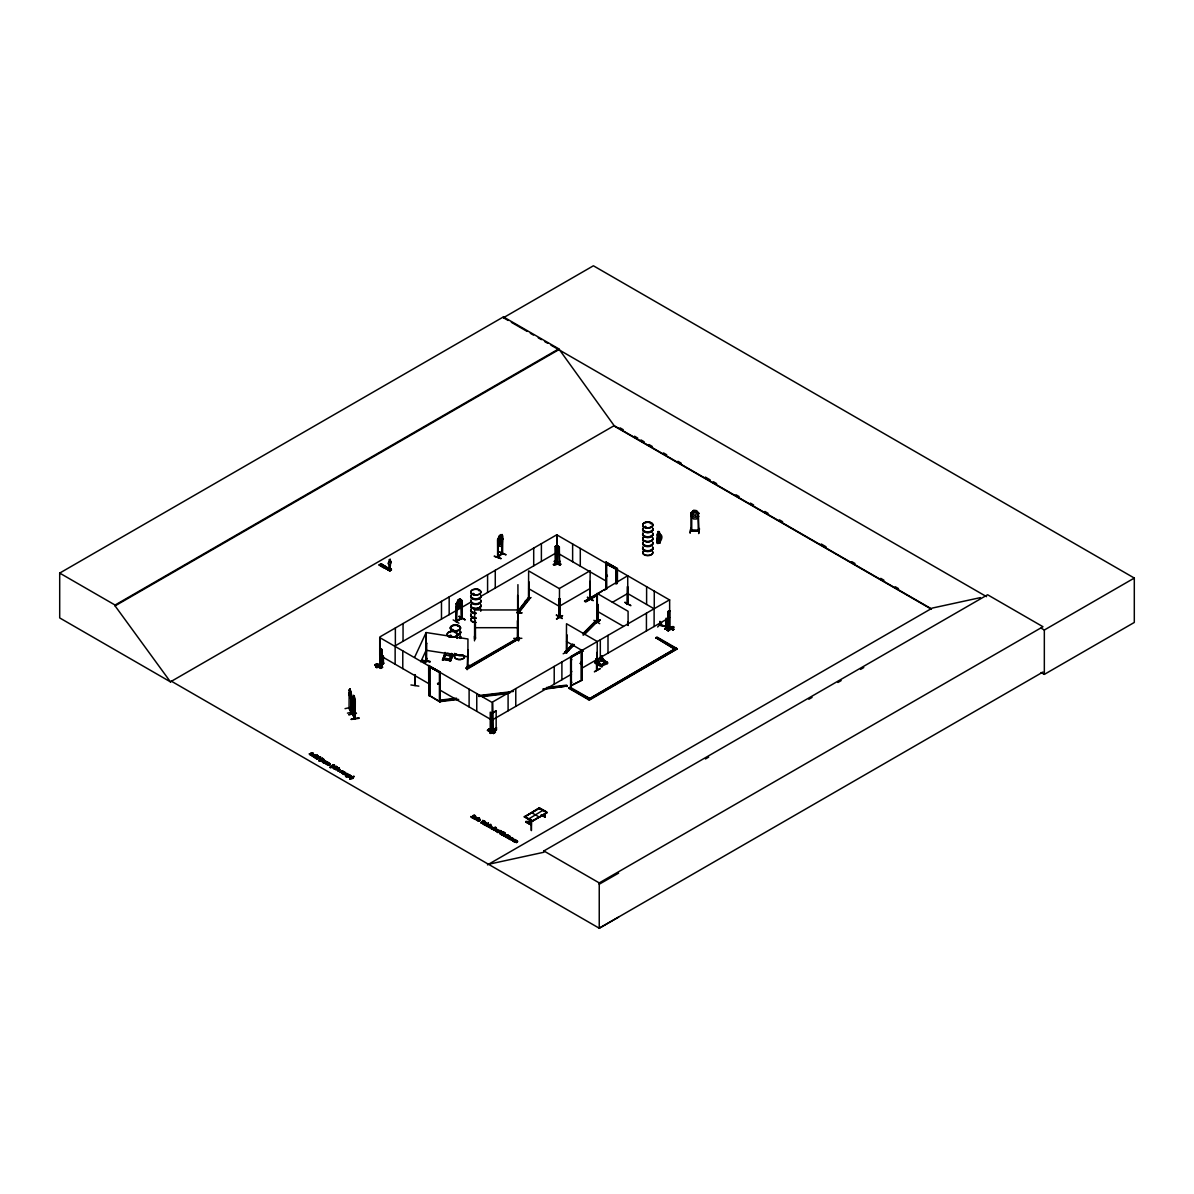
<?xml version="1.0" encoding="UTF-8"?>
<svg xmlns="http://www.w3.org/2000/svg" width="1194" height="1194" viewBox="0 0 1194 1194"><rect width="100%" height="100%" fill="white"/><g stroke="black" fill="none" stroke-linecap="round" stroke-linejoin="round"><path stroke-width="1.5" d="M346.529 775.846C347.454 773.458 352.26 776.428 348.573 774.384C344.439 774.219 349.111 777.966 346.588 775.607M602.119 660.163L602.164 656.178L602.119 660.163L600.119 661.327L596.328 659.566M390.199 559.18L390.363 561.135A1.806 1.045 -60 0 1 390.542 563.269L390.08 568.851M314.515 755.518L312.306 755.951L315.022 755.175M600.686 656.073L600.567 658.506L599.298 659.237L596.91 658.252M315.888 758.265C317.126 760.518 315.41 754.966 319.141 757.742L320.514 757.026L319.141 757.742M496.808 831.352C498.405 834.516 495.838 829.203 499.898 831.128M657.984 531.554L657.715 533.733A1.806 1.478 5.4 0 0 657.342 536.046L657.715 541.763L659.521 541.822L659.909 536.061M330.544 767.832L330.917 766.787A3.627 2.089 0 0 1 331.678 766.16L332.768 765.712A3.836 2.209 0 0 1 333.887 765.533C334.932 762.25 327.38 769.324 330.917 766.414A3.627 2.089 0 0 1 331.678 765.787L334.559 765.503M349.678 778.876L352.917 778.428L353.708 776.175L352.917 778.055L349.693 778.861L353.648 776.563M415.258 685.192L415.243 675.938M426.333 660.7L426.154 661.745L426.034 643.506M439.422 701.4L439.422 672.401L429.661 666.759L429.736 695.803L428.78 695.55L428.661 665.595L440.183 671.953L439.929 701.982L429.75 695.714L429.75 666.909L439.78 672.192L429.75 666.909M657.64 536.166C653.133 554.046 668.804 533.449 657.998 534.3M657.178 542.882L657.864 535.733M657.715 541.763L659.536 541.763M657.73 539.584L658.163 536.181M657.894 541.106L658.372 536.016M658.163 542.583L658.163 541.285L658.984 542.613M658.207 539.598L658.521 536.196M658.401 541.763L658.76 541.3M660.192 534.36L659.416 542.942M660.073 543.061L660.506 534.554M410.93 684.953L418.825 686.147M390.572 569.135L389.751 568.926M353.946 696.087L354.215 701.311L354.215 696.58M698.281 513.33L698.997 531.3L690.893 530.942L691.639 530.091L691.729 530.987L691.714 513.047L690.848 513.136L690.848 516.002L693.55 518.942L696.311 519.032L698.938 516.315M691.699 513.211L690.968 513.166M690.804 528.42L690.102 533.166L690.774 528.464M693.595 510.584L690.938 513.226L693.565 510.45L696.311 510.584L697.58 513.539L697.58 515.644L695.833 517.241L694.057 517.151L692.266 515.39L693.61 510.525L696.266 510.704L699.012 513.584L698.132 513.33L698.266 531.285M699.027 531.136L690.968 530.927L690.983 513.002M691.729 530.345L698.953 530.449L698.923 531.3M694.475 510.987L696.266 513.48L695.356 515.763L693.61 514.584L694.475 510.928M698.938 513.39L696.266 510.704M698.102 531.255L698.296 530.434M699.371 528.509L698.684 533.569L699.46 528.838M349.961 688.923L349.573 693.057L350.618 696.699L351.155 696.012M341.768 772.802L344.066 773.279L341.857 772.951M482.854 823.89C483.883 822.278 486.331 823.994 483.436 823.696M507.883 837.875C506.211 839.039 512.241 837.636 509.599 836.89M444.959 652.491L443.675 658.969L445.452 652.566M449.929 659.864L451.257 653.461C447.929 663.401 454.601 660.461 443.377 658.521L442.481 660.103L444.929 653.745L445.556 654.924L443.586 659.163L450.571 660.133L452.929 655.073L450.004 661.133M450.407 659.939L451.75 653.536M450.466 660.013L451.795 653.625M352.096 776.876C350.693 774.354 345.872 776.622 352.081 776.742C347.588 775.607 351.036 779.428 349.782 776.309M477.093 820.338C478.376 817.457 482.66 821.756 478.033 819.532C477.078 821.711 480.182 820.562 477.645 820.472M488.57 826.755C494.182 825.397 488.107 826.726 490.241 827.293C487.391 828.606 490.152 823.159 491.779 826.696M514.614 841.427C514.092 843.457 521.3 840.263 514.718 841.621M429.631 669.894L429.661 668.715M429.765 680.684L429.631 681.61M429.765 692.55L429.765 691.46M448.914 635.686L450.257 635.999M450.108 636.283L448.765 635.969A5.089 2.94 0 0 1 450.929 635.268M452.616 629.402L453.511 629.895L452.063 629.999M452.287 629.492L453.093 629.984M454.914 632.492L455.675 632.686M458.048 626.372L458.884 626.492M473.123 594.119C470.929 593.119 475.63 593.582 472.914 594.209M473.123 593.493L473.914 593.761L473.123 594.015M479.197 590.358L478.809 590.731M524.45 816.965L539.285 807.801L546.748 812.054L546.822 812.89L532.002 821.188L524.479 816.592M531.643 820.562L531.36 830.621L531.076 820.562M571.419 659.267L571.463 660.178L571.583 659.282M571.419 672.043L571.478 670.938L571.538 672.028M571.463 681.804L571.583 682.401M571.419 682.849L571.463 682.013M616.417 572.15L616.447 570.971L616.447 572.06M645.655 526.479C643.82 527.226 645.655 526.912 645.432 526.39M650.402 523.644L651.073 523.614M310.858 753.056L311.395 754.862L309.112 753.907L311.679 754.802L311.44 753.19M499.525 535.658L498.719 541.151L499.793 541.986L500.853 541.166C502.45 539.942 502.48 531.793 499.45 535.628L497.644 539.524L497.599 557.314L502.122 553.389M325.29 761.563C325.917 757.951 312.992 764.966 322.276 758.19C325.977 759.563 320.753 761.115 323.798 759.339M389.975 568.822L390.692 570.09M390.528 569.225L388.378 570.359L388.378 569.583L389.587 570.732M500.943 558.732L494.167 556.18L500.987 558.404M322.619 761.817L323.514 760.668L325.32 761.429M340.23 769.652C335.663 771.22 343.171 767.951 337.29 769.384C338.962 773.458 336.35 768.249 340.186 769.802M352.096 776.503L351.364 777.592L349.782 776.682M480.361 819.726L479.615 820.815L478.033 819.532M491.779 826.323L491.047 827.412L489.465 826.487M330.066 767.548L332.768 765.354A3.836 2.209 0 0 1 333.887 765.16L334.544 765.145M349.678 778.503L352.275 778.369L354.17 776.443M349.051 708.445L349.155 690.132M349.379 707.773L351.514 712.415L351.543 694.639L350.409 690.281M353.096 714.728L352.902 696.52L352.484 714.4L355.066 718.325M461.436 600.731L461.496 618.671L461.183 600.806L462.033 600.582L460.048 598.836L458.123 600.03L457.242 603.373L457.242 605.492L458.511 606.433L459.78 605.701L461.018 603.298L460.048 598.836L458.093 599.97L456.242 603.925L456.198 621.656L461.959 618.328M390.363 559.538L389.184 559.598L389.08 561.881A1.806 1.045 -60 0 0 388.811 564.359L389.08 569.911M390.139 569.195L390.602 570.031M556.389 615.268L562.24 618.596M593.866 620.313L599.716 623.656M453.168 619.91L458.944 623.193M498.137 556.434L502.122 553.583M311.768 755.712L313.246 754.727L314.932 755.22M512.316 838.248C516.241 839.367 508.122 841.949 513.629 838.785M473.899 818.338L475.645 818.397L474.466 817.636L473.361 818.412L474.69 818.95L473.525 817.606L476.197 817.666L475.063 816.95L476.018 818.189M545.165 815.995L542.569 815.024L545.016 817.114L545.24 816.293M580.717 662.297L580.359 663.461M580.956 663.655C580.612 665.491 582.179 662.924 580.284 663.506M497.808 542.464L499.495 538.419L501.211 537.166M502.749 538.688L501.137 542.763L499.42 544.016L498.002 542.509M557.285 563.284L555.091 564.299L557.105 562.478M670.043 627.686L667.879 629.298M670.013 628.372C665.028 631.745 673.237 625.313 668.103 628.835M496.808 831.725C499.017 828.054 505.092 833.099 498.092 832.114M426.721 643.238L425.945 643.297L426.721 643.238L426.556 660.536M422.258 660.506L430.258 661.566L422.363 660.357M424.467 663.118L426.93 658.297L424.87 662.864M425.855 661.67L425.959 660.849M467.944 649.79L467.212 667.476L468.018 667.55M467.152 666.953L468.093 667.386M467.944 666.894L468.018 666.909M467.138 669.715L469.152 665.148M414.781 656.969L426.034 632.716L426.183 661.67M420.781 661.789L426.034 650.476M442.481 660.103L444.929 653.745M443.586 659.163L445.556 653.849M443.108 660.207L443.377 658.521M450.377 660.207L452.302 654.969M450.571 661.222L452.929 655.073M488.51 825.069C488.928 821.741 487.018 827.8 485.346 825.263M475.003 818.771L476.749 817.681L475.033 816.935M486.242 823.159L484.316 824.8L482.854 823.308L485.689 823.144L484.555 822.427L485.615 823.591L483.451 823.935L485.122 823.517M458.093 608.418L460.078 607.268L462.033 603.403M329.305 764.608C329.141 763.429 324.693 764.459 329.753 763.847C325.335 766.876 332.723 764.175 329.022 763.145M328.947 763.667L327.798 762.548L329.007 763.369M528.39 599.507L528.584 599.388M529.24 599.089L529.032 599.239M566.269 652.417C568.225 653.387 565.807 650.073 566.896 652.715L567.046 634.82M597.776 621.716L596.075 620.94L583.075 634.044M628.089 625.492L628.089 611.298L597.343 593.537L597.284 622.044M598.119 621.641L597.104 621.373M597.06 669.491L597.119 669.521M474.451 636.163L474.511 640.865M657.64 626.999L661.67 622.82M322.574 760.235L320.111 760.459M596.806 621.208L597.552 621.029M596.806 621.85L597.493 603.97L598.119 622.298L597.866 604.627M626.94 603.851L627.328 603.925M627.522 603.507L627.537 604.119M379.035 564.956L389.975 570.836L379.035 564.956L380.961 563.702C384.244 564.687 376.871 566.613 382.02 564.299M380.961 563.702C379.155 564.031 391.632 573.717 391.363 569.09L390.304 568.478M473.988 816.905C469.197 819.278 472.376 814.562 475.451 816.233M350.752 698.684L351.573 697.475M351.543 697.4L350.693 698.803L349.887 697.236M354.394 705.012C355.513 704.848 354.439 704.042 352.902 699.281M325.29 761.205L324.798 762.026M438.377 683.117L438.019 684.311L437.541 683.446M438.213 683.744L438.407 684.043M607.059 576.463L607.03 575.538M607.462 576.165L606.522 575.971L606.686 574.568M455.556 632.492L455.436 632.402M644.581 527.032L645.626 526.673M524.479 816.845L539.285 808.039L546.613 811.95M524.673 817.039L532.002 821.442L546.822 812.636L532.36 821.069M526.076 821.681L531.33 825.024L526.032 822.248L526.196 821.368M545.016 817.099L541.151 814.86M555.091 564.299L557.105 563.135L560.15 564.822L561.15 564.24L558.135 562.598M379.961 666.267L379.976 636.865L556.911 534.703L557.046 563.523L557.732 562.971L555.314 564.15M670.058 627.88L667.998 629.268M354.872 702.326L354.349 703.012L353.29 699.371L353.603 695.251M518.315 611.104L528.345 598.224L529.793 598.045L528.345 597.657L517.211 611.97L518.659 612.343L529.793 598.045M517.211 612.522L518.659 612.91L529.793 598.597M497.644 539.524L497.823 557.404L502.346 553.568M502.599 553.717L502.629 535.897C500.42 528.614 505.614 551.613 498.002 545.27M323.678 759.593L322.335 758.623L321.44 759.518M315.962 757.966L318.992 757.518M580.553 663.431L580.896 664.401M526.047 821.741L530.136 821.173L530.823 824.367M530.867 819.92L530.032 821.368L531.032 820.203M493.898 830.323C501.271 824.039 487.018 829.86 492.883 828.755L493.898 830.323L495.913 827.606M491.346 828.487L494.271 829.158L495.913 827.979M494.271 829.158L495.42 827.323M493.465 830.084L494.047 829.427M510.674 838.054L509.599 837.263M475.466 637.999L474.719 638.059M474.645 620.91L475.376 620.746L475.466 638.656L474.719 638.447M383.214 656.028L383.11 663.237M492.495 730.549L496.525 727.847L492.495 729.892M492.525 730.803L496.525 727.847M507.972 838.024L510.181 838.352L508.48 838.158M374.707 665.207L380.871 668.282L374.707 665.207C376.304 661.327 386.453 667.088 380.692 668.431M493.421 733.489L495.42 731.982L493.421 733.504L487.436 730.295L493.6 733.37M476.69 817.427L474.436 819.099M511.286 837.979L509.226 838.531M574.045 644.984L566.254 652.849L564.881 652.387L572.672 643.969M583.075 633.492L596.075 620.387L597.448 620.835L583.15 635.253M564.881 652.387L571.374 645.835M574.045 644.432L566.254 652.282L564.881 651.834M584.448 634.492L597.373 621.477M666.73 626.552L659.76 624.895M665.894 627.119L666.103 619.91M666.491 626.731L666.745 618.343M667.774 625.925L664.774 629.313L668.118 626.372M667.864 626.283L664.7 628.984M310.933 753.31C316.604 754.444 310.828 751.101 311.574 754.145C306.365 755.727 313.425 753.757 315.007 755.384M325.201 761.354C317.902 758.966 326.574 766.638 321.574 759.608M626.94 604.492L627.522 586.403L627.79 604.283L627.716 575.732L584.582 601.328L585.702 601.985L596.91 595.507M461.869 618.417L461.974 600.552L461.183 600.806M449.138 655.61L451.302 653.7L449.168 655.7L446.481 655.267L445.183 652.805M381.587 667.192L379.543 665.998L380.319 664.804M492.525 730.161L492.555 731.012L496.152 728.713L496.152 710.967L492.704 712.728L495.943 710.848M321.44 759.145L323.052 759.056M488.391 824.845C482.391 827.099 491.346 822.681 485.346 824.905M596.134 658.73L600.716 665.745L596.284 658.61M596.642 658.401L601.075 665.551L596.493 658.521M600.88 655.954L605.313 663.103L601.239 655.76M659.715 543.031L659.789 541.852M498.316 539.106L497.823 556.762M499.54 551.971L505.823 554.598M311.5 753.444L313.231 753.921M324.514 761.384L323.305 760.682M338.514 769.548L339.633 770.19L338.2 769.667M351.364 777.592L351.603 776.876M351.275 777.219C352.2 775.428 348.469 776.369 351.484 776.607M479.615 820.815C479.361 818.487 478.615 819.159 479.54 820.427M491.047 827.412C490.749 825.069 490.077 825.755 490.958 827.024M517.017 841.695L515.808 840.994M524.673 816.636L532.36 820.576M314.365 755.369C309.604 755.086 317.828 755.414 311.768 755.503M474.66 637.82L475.466 637.835M475.346 638.671L474.585 638.686L474.645 609.955L518.121 609.955L518.121 638.656M344.066 772.906C339.394 772.936 347.185 773.04 343.484 771.831M344.439 773.055C343.782 768.235 337.484 774.727 342.365 770.667M669.685 628.566L669.64 599.791L492.704 701.938L493.346 730.415L492.704 729.832M323.007 760.862C322.35 763.414 325.007 762.369 326.932 762.608M489.465 826.129C489.212 827.711 490.898 828.74 488.555 826.741M515.509 841.531L516.48 842.725M487.436 730.31C490.122 726.534 490.316 732.221 494.928 732.594M346.499 774.563C347.544 772.831 339.171 774.951 347.454 773.608C343.842 777.145 348.275 772.891 345.887 773.742M496.868 830.531C497.913 828.8 489.54 830.92 497.823 829.576C493.853 833.591 500.241 827.188 494.152 830.099M383.08 663.222L383.08 663.864M467.212 666.61L467.406 667.237M381.677 649.461L379.767 648.372L381.677 649.461L381.677 667.222L379.767 666.118M559.389 564.866L559.359 546.867L557.464 545.777L559.165 546.986L559.583 564.747L557.464 563.523M381.677 667.222L379.737 665.879L376.826 667.64L375.662 666.968L379.871 664.401M375.752 666.968L379.976 664.416M376.677 667.222L382.453 663.864L376.826 667.64M556.061 562.792L553.15 564.493L554.329 565.165C559.225 564.583 559.732 559.777 559.956 561.762M557.076 562.926L559.583 564.284M492.137 713.251L492.062 730.982M669.64 610.776L669.55 628.492M492.197 731.071L490.018 729.131L491.868 730.265M490.018 729.131L490.018 729.773M492.331 713.131L490.241 712.161L490.241 729.907L492.286 730.832M489.644 732.4L495.42 729.116L489.644 732.773L490.809 733.444C503.913 726.28 490.689 729.683 489.794 732.758M667.924 626.656L667.894 627.596L667.73 619.94M672.774 626.522L673.938 627.566L668.222 630.865C662.864 628.596 683.819 622.955 667.282 630.283M667.147 629.925L672.923 626.626L667.147 630.298M506.077 835.979C505.241 840.307 514.465 832.487 506.584 837.651M502.211 554.001L502.39 535.808M348.767 708.012L351.215 712.475L351.155 693.893L349.872 688.834M528.479 599.597L528.644 570.896L559.389 588.642M529.166 599.657L529.166 581.971M525.3 600.94L531.061 597.567M559.24 616.895L560.076 616.626L559.807 598.806L558.673 617.059L559.389 599.433M560.016 598.91L558.673 599.254M589.657 599.552L590.239 570.687L559.493 588.433L559.389 617.164M587.612 597.284L593.105 600.403M559.538 616.328L559.613 616.313M589.836 598.866L589.463 598.791M562.508 615.716L556.494 618.94L562.538 615.776M625.104 602.343L630.895 605.642L624.82 602.403M594.433 623.567L600.209 620.193M594.522 623.656L600.239 619.94L594.522 623.298M563.165 653.79L568.926 650.402M627.566 625.193L627.76 621.671L628.283 625.387M597.254 652.267L597.075 670.177L597.254 641.491L566.508 623.731L566.344 652.431M600.373 668.565L594.358 671.789L600.164 668.431M555.27 546.434L557.12 545.598L555.27 546.434L555.285 564.419M555.255 560.941L554.27 561.553L560.15 564.822M556.911 562.598L555.285 563.762M381.05 664.774L383.214 663.521M381.259 664.879L383.423 663.625L383.423 656.148M667.998 611.522L669.849 610.686L667.998 611.522L668.103 629.477M666.998 626.641L667.998 626.059M493.018 730.235L496.525 728.489M672.998 629.731L673.864 629.298L669.386 626.865M669.834 628.208L672.879 629.895L673.879 629.313M614.164 425.661L170.429 681.849L59.7 617.925L59.7 573.09L503.435 316.903L558.807 348.857L614.164 425.661L931.201 608.701M503.435 316.903L503.435 317.723L593.403 265.784L1134.3 578.06L1134.3 622.447L1044.332 674.386L1041.108 672.52M59.7 573.09L115.072 605.045L558.807 348.857M618.611 917.111L599.239 928.216L171.473 681.252L170.429 681.849L115.072 605.88L558.807 349.693M382.722 564.717C380.423 564.896 380.304 568.225 383.781 565.329M384.707 565.866C382.408 566.046 382.304 569.374 385.766 566.478M388.378 569.583L389.587 570.105M391.363 569.09L390.154 568.568M459.451 599.701L458.197 602.821L458.809 604.791L460.093 602.97L459.377 599.672M461.705 600.492L461.72 618.208L455.989 621.537L456.78 603.567M456.809 603.373L456.048 603.761M458.168 608.447L456.183 606.716L458.168 608.447L460.108 607.328M471.585 601.716L395.363 645.73L395.363 627.984M481.182 596.179L556.911 552.449M458.974 616.611L465.063 619.746L459.302 616.417M456.63 620.522L461.123 618.119M605.895 588.597L606.149 562.09L617.417 568.598L617.417 582.657M605.895 562.24L617.417 568.598M559.493 606.179L590.239 588.433M466.167 667.879L518.465 637.686L519.584 638.327L467.287 669.073L466.167 667.879L467.287 668.521L519.584 638.327M466.167 668.431L518.465 638.238L519.584 638.88M313.679 756.742L317.231 755.13L314.052 757.339M313.679 757.115L317.231 755.13M584.582 601.328L602.194 591.164M314.634 757.294L318.111 755.757L315.007 757.891M314.634 757.668L318.111 755.757M584.582 600.776L585.702 601.433L596.91 594.955M317.514 758.309C319.693 754.996 314.932 759.683 317.186 758.503M318.828 757.921L316.44 758.22L318.828 757.548M320.514 757.026L316.947 758.638M317.335 759.235L320.514 757.384M428.78 695.55L429.064 665.7M319.231 760.324L322.276 758.19M319.977 759.981C324.111 760.891 318.41 759.981 321.111 759.339L321.798 760.742L319.231 759.951M326.156 761.309L324.261 763.22M323.873 762.996L326.544 761.533M326.544 761.906L326.962 762.623M326.678 764.25L328.275 763.309L325.38 763.503L328.051 762.414L328.44 763.533L326.678 764.623M325.38 763.876L328.051 762.414M327.977 765.369L330.29 763.981L328.947 763.309M612.343 602.358L627.716 593.478M333.813 766.876C338.738 765.742 327.38 769.414 334.096 765.891M331.813 767.593L334.484 766.115M334.872 766.817L334.141 766.682M336.365 766.309C334.32 768.951 339.738 764.13 333.708 768.682C332.186 767.623 337.126 765.652 336.663 768.115C339.842 766.936 330.454 770.264 336.35 767.563M333.335 768.458L336.812 766.563M336.604 767.339L338.648 767.876L336.887 767.563M334.32 769.04L336.663 768.115M335.618 769.414L339.186 767.802M335.618 769.787L339.186 768.175M337.007 770.07L338.902 770.667M340.081 771.996L342.096 771.279L345.021 772.175L343.245 774.19L345.17 772.921L343.469 772.19M340.081 772.354L343.141 771.966M344.365 772.727L341.962 772.488L343.111 773.831M343.797 774.503C345.767 770.891 349.812 775.458 345.2 775.309M350.17 775.548C347.857 778.622 343.26 775.548 347.797 776.1M348.126 775.921C349.887 771.22 346.708 779.294 345.424 775.966M347.797 776.473L345.842 776.115M350.17 775.175L347.066 775.816L349.379 775.19M348.872 776.921L350.767 777.518M348.842 776.757L350.767 777.891M582 680.281L570.941 685.684L581.09 680.49L581.12 651.491L571.359 657.133L571.374 686.266L570.613 686.565L570.613 656.685L581.881 650.178L582.135 680.207L582.135 650.327M492.704 719.698L571.493 674.207M582.702 667.73L669.64 617.537M595.134 661.983L600.955 664.804L605.91 661.939L605.91 663.028L600.955 665.894L595.134 663.073L595.134 661.983C603.985 665.148 605.283 669.998 595.134 663.073M601.537 665.148L607.537 662.342L607.537 663.431L601.537 666.237L601.537 665.148L602.269 665.58M581.881 680.058L581.732 650.446M568.986 687.834L570.105 687.192L589.314 698.281L568.986 687.834L589.314 699.58L677.311 648.775L589.314 700.132L568.986 688.386M655.849 637.686L675.058 649.327L655.849 637.686L656.969 637.029L677.311 648.775M655.849 638.238L656.969 637.596L677.311 649.327M470.899 816.83C474.182 819.293 471.451 813.159 475.451 815.86C472.675 813.114 474.6 821.024 470.899 816.472M475.033 817.308L476.69 817.8M473.958 818.084L475.645 818.039M477.436 817.815L477.749 818.741C481.525 816.771 471.391 821.129 477.436 818.189M477.69 817.965L479.734 818.487L478.645 817.965M479.361 818.681L478.063 818.174L479.361 818.308M475.406 819.651L477.749 818.741M477.227 820.308L479.033 820.726M477.122 820.144L479.033 821.099M482.615 820.338L485.421 821.547L484.525 822.412M482.615 820.711L485.421 821.92M480.958 822.487L484.048 821.173L485.062 822.129L484.048 821.532L480.958 822.86L483.645 820.935M480.958 822.86L483.645 821.308M484.525 822.785L486.182 823.278L483.928 824.576M484.854 824.741L488.421 823.129L487.286 824.144M484.854 825.114L488.421 823.129M487.182 826.084L490.749 824.457L487.555 826.666M487.182 826.442L490.749 824.457M494.152 830.472C496.226 827.054 500.167 831.487 495.57 831.293M498.42 831.919C499.614 829.651 495.45 833.218 499.734 831.158M526.106 816.054L537.509 809.472M497.868 832.621L501.42 830.636M500.137 833.561L503.181 831.8L505.092 832.905L502.047 835.024C496.958 831.233 504.435 837.337 502.405 834.457L500.913 833.591L503.793 833.531L500.913 833.591M500.137 833.934L503.181 832.173L505.092 833.278M503.226 832.621L502.39 833.099L503.226 832.248L505.122 834.173L503.181 831.8M502.465 835.278L505.122 833.8M502.838 835.487L505.614 834.994L503.868 836.084L505.629 834.546L504.555 834.502M503.868 836.084L506.152 835.084L505.122 834.173M503.868 835.71L506.196 834.606L504.883 834.322M506.838 834.8C506.241 834.755 509.704 835.576 507.166 835.725C505.868 838.054 503.868 836.546 506.838 835.158M508.151 834.785L505.152 836.561L506.271 836.681M542.494 815.666L545.255 816.98M506.196 837.427L508.868 835.964M508.987 839.039L511.226 838.113L509.674 836.442M511.136 837.621L509.584 836.875M508.45 837.904L510.181 837.979M511.316 840.382L513.047 839.143L509.898 839.203L512.181 837.875L513.569 839.039M509.898 839.576L512.569 838.098M511.316 840.009L513.047 838.919L512.316 838.621M515.435 840.203L515.793 839.964A1.776 1.03 0 0 0 515.241 839.606L512.659 840.322L513.957 841.755L512.644 840.651L515.33 840.054L514.599 842.143M514.704 841.949L516.509 842.367M515.509 841.158C518.629 843.815 518.002 839.322 515.42 840.785M487.465 864.889L932.23 608.089L980.453 597.612M543.867 850.949L987.602 594.761L1042.974 626.731L599.239 882.918L543.867 850.949L543.867 852.247L488.495 864.292M705.43 758.966L708.669 757.1M808.831 699.266L812.069 697.4M837.919 682.475L841.143 680.61M860.531 669.416L863.769 667.55M1041.123 628.163L1044.332 630.014L1134.3 578.06M1042.974 672.028L599.239 928.216L599.239 882.918M599.239 884.217L618.611 873.112M606.716 589.135L606.656 563.538L616.417 569.18L606.298 563.956L616.328 569.225L616.343 583.672M606.343 576.627L607.194 575.971M439.392 683.237L439.392 684.431M429.75 695.714L439.273 701.296M382.781 663.058L383.796 662.954M382.781 663.7L383.796 663.416M497.958 557.344L498.077 539.181M555.703 564.21L555.479 546.553M559.538 616.97L559.807 598.806M597.104 622.014L596.97 593.478M383.856 566.478L384.438 567.06M538.927 808.413L546.748 812.547M538.927 808.651L540.046 808.651M560.314 564.658L554.27 561.18M667.252 626.447L666.819 627.238C661.969 624.999 657.969 627.238 660.461 621.581M426.109 660.222L426.795 660.327M589.955 599.119L590.045 581.359M456.302 621.626L456.571 603.463M658.163 531.509L659.252 531.658M495.241 828.069L491.346 828.845M645.223 541.046L644.417 540.986M532.196 820.905L531.405 820.905M531.33 824.472L525.897 821.532M660.401 624.641L659.745 624.462M666.565 626.716L660.536 624.686M382.274 664.058L381.379 663.566L382.319 663.804M349.887 688.938L348.827 690.281M349.155 692.953L349.872 697.281L349.17 692.968M349.335 707.967L351.111 712.445L351.29 694.087M354.125 696.595L355.29 700.968L355.2 718.743L352.693 714.116M354.961 700.55L354.931 718.788L352.528 714.4M353.588 703.594L352.872 699.266M352.827 706.893L345.036 708.654M355.26 711.46L347.454 713.146M356.409 713.325L348.633 714.713L356.424 713.296M351.2 719.475L359.095 718.325M351.185 719.161L358.976 717.773M566.896 652.073L566.254 652.849M518.196 637.85L517.301 638.193M517.465 637.82L517.301 638.656M456.511 698.192L439.989 700.147L440.317 701.594L458.675 699.415M478.54 695.58L513.42 691.445M546.464 687.535L566.643 685.132L566.971 686.028L543.106 689.416M441.825 700.475L454.675 698.953M482.212 695.699L509.748 692.43M550.135 687.654L566.643 685.684L566.971 686.58M440.317 701.042L456.839 699.087M478.854 696.475L510.062 692.774M543.106 688.863L566.971 686.028M482.525 696.595L506.39 693.759M438.735 683.863L437.616 683.535M452.959 630.223L452.213 629.641M531.285 825.024L526.27 822.099M559.15 617.298L558.867 599.134M517.644 595.448L517.659 613.671M521.868 613.015L516.972 612.865L521.868 612.761M517.644 638.357L517.927 620.552M517.375 620.746L517.465 638.7M518.286 636.178L518.644 640.879L518.226 635.88M474.645 627.701L518.121 627.701M467.854 667.55L467.944 638.999L425.945 632.507L425.825 661.715M657.207 542.016L659.924 542.091M698.863 530.464L690.893 530.3M326.201 762.1L327.35 762.026M334.141 766.309L335.245 766.563M342.409 771.458L343.559 771.742M514.36 841.128L513.211 840.755L515.435 840.576M514.36 841.501C511.39 841.203 514.987 838.457 515.987 840.576M343.111 773.458L342.365 773.085L344.066 773.279M484.182 824.069L482.913 823.621M486.958 824.338L488.018 824.89L485.6 825.218M323.977 762.056L322.678 761.548M338.872 771.025L337.753 770.682M484.495 823.875L483.451 823.561M509.539 838.71L508.48 837.785L510.48 837.8M447.407 653.222L449.138 653.476M425.945 650.252L467.944 656.76M443.586 658.073L450.377 659.118M443.377 659.61L450.228 660.67M456.63 621.178L456.78 603.418M352.723 714.743L352.872 696.445M474.54 818.726L474.093 817.726L475.943 817.86M557.464 562.881L559.583 564.105L557.299 563.046M379.961 665.356L382.05 666.521M597.746 622.372L598.06 604.507M502.764 538.778L501.107 537.225L499.495 538.419L498.719 543.971L499.793 544.807L500.853 543.986C503.032 542.27 501.077 533.434 500.57 539.927L499.525 539.658L500.495 535.166L502.823 538.718L499.495 544.046M500.644 538.046L501.107 541.225L500.047 543.151L500.107 538.449M499.301 552.061L505.898 554.867M660.431 625.059L660.327 621.716M379.931 665.64L381.677 666.312M380.05 666.028L379.976 647.641M381.722 667.297L381.423 666.461M665.968 627.178L665.968 618.268M659.7 625.074L659.834 621.373M382.692 667.267L376.453 664.118M489.346 728.833L495.42 731.982M495.42 732.355L489.182 728.967L495.182 732.4M381.095 563.926L391.498 569.956L389.438 570.971L389.438 570.195M673.132 629.701L666.998 626.268L672.879 629.895M587.344 597.358L593.179 600.686M556.389 614.97L562.225 618.238M597.269 669.998L596.731 658.819M559.165 564.747L557.27 563.643L557.225 535.091L669.64 599.985M667.431 630.417L668.312 630.954M490.182 729.295L491.868 730.907M490.241 729.907L492.137 730.997L492.137 702.46L379.722 637.566L379.722 655.312L429.631 684.132M503.435 317.723L508.181 320.47M511.345 322.29L527.166 331.425M530.33 333.26L533.494 335.081M538.24 337.827L541.404 339.648M544.568 341.469L547.733 343.305M550.897 345.126L986.557 596.657M620.044 427.855L623.253 429.706M634.521 436.213L637.745 438.064M640.954 439.929L644.178 441.78M648.999 444.571L652.222 446.437M663.491 452.929L666.7 454.795M677.968 461.302L681.192 463.153M705.326 477.093L710.161 479.884M713.37 481.734L716.594 483.6M735.907 494.749L739.131 496.6M750.384 503.107L753.608 504.972M764.876 511.465L768.085 513.33M779.354 519.838L782.577 521.688M821.203 543.986L826.024 546.777M851.77 561.643L854.994 563.493M880.739 578.359L883.963 580.224M895.216 586.732L898.44 588.582M613.641 425.736L931.41 609.194M606.045 562.493L617.029 568.822L617.029 583.672M557.225 552.837L605.552 580.732M627.656 593.508L654.267 608.865L654.267 591.105M604.91 590.329L603.791 590.239M597.343 611.298L623.477 626.387M528.644 588.642L559.389 606.388M601.119 658.64L607.537 662.342M600.657 658.909L605.91 661.939M607.537 663.431L600.657 659.998L604.597 662.267M477.451 588.941L479.018 590.164M566.508 641.491L583.418 651.252M570.613 656.685L571.448 657.178L581.09 651.685L570.941 656.879L570.851 686.714M390.289 561.09L390.363 561.135A1.806 1.045 -60 0 1 390.632 563.314L390.542 563.269M389.08 561.881L389.005 561.837A1.806 1.045 -60 0 0 388.737 564.314L388.811 564.359M380.573 564.061L391.259 570.105L380.558 564.165M458.974 616.238L465.063 619.746M428.661 665.595L440.034 672.043L439.929 701.982M429.736 666.864L439.362 672.431M440.69 690.505L492.137 720.221M542.494 815.099L545.016 816.562M478.063 818.174L478.376 819.099M477.107 817.994L478.704 818.92M502.39 832.725L503.793 833.531M506.525 834.979L508.196 835.949M478.331 819.353L479.54 820.054M489.764 825.949L490.958 826.651M493.331 828.248L494.271 828.8M317.276 755.742L318.111 756.13M335.977 766.533L336.812 766.936M338.2 769.294L339.409 769.996M350.066 776.145L351.275 776.846M323.007 761.235L324.589 761.772M557.419 563.807L557.464 545.777M496.42 729.982L490.809 733.429M326.932 762.235L325.887 762.294M657.954 542.986L657.506 541.778M596.537 669.864L596.537 658.924M354.842 718.713L354.797 718.713C354.633 718.504 355.872 689.625 353.125 696.953M562.27 615.567L556.538 618.91M475.018 816.487L473.421 815.89L473.958 817.069M601.089 655.864L605.671 662.894M530.181 821.203L531.032 824.114M445.272 652.775L446.556 655.207M486.242 823.532L484.913 822.562M313.276 754.086C309.903 749.996 312.649 760.638 315.007 755.011M524.45 816.472L524.479 817.323M477.122 820.502L478.54 818.965L480.361 820.084M518.181 635.85L518.226 640.551M513.718 638.387L521.868 638.312M1044.332 630.014L1044.332 674.386M668.207 611.641L668.207 629.387M659.536 532.121L659.521 533.793A1.806 1.478 5.4 0 1 659.894 536.136M654.118 608.746L654.118 626.492M646.611 586.687L646.611 604.448M646.432 613.179L646.432 630.939M627.76 621.671L627.76 625.089M617.164 568.747L617.164 582.806M615.82 569.523L615.82 583.926M608 635.372L608 653.118M607.119 662.58L607.119 663.67M606.537 662.252L606.537 663.342M606.149 562.09L606.298 589.149M601.821 665.834L601.821 666.924M600.955 664.804L600.955 665.894M600.313 639.805L600.313 657.566M595.597 661.715L595.597 662.804M580.284 548.404L580.284 566.15M572.627 543.986L572.627 561.732M561.896 661.998L561.896 679.744M554.21 666.431L554.21 684.192M545.091 816.189L542.733 815.517M543.33 810.054L527.957 819.427M541.389 543.673L541.389 561.419M539.494 817.203L531.808 812.771M533.703 548.106L533.703 565.852M517.927 584.657L518.032 638.7M515.778 688.625L515.778 706.37M509.539 838.337L509.36 839.263M508.48 835.74L508.525 836.531M508.092 693.057L508.092 710.803M501.943 543.255L502.122 554.046M495.271 570.284L495.271 588.045M487.585 574.732L487.585 592.478M476.764 693.58L476.764 711.34M475.003 818.397L474.824 819.308M469.108 689.177L469.108 706.923M449.168 596.91L449.168 614.671M441.481 601.358L441.481 619.104M430.138 661.819L422.243 660.64M428.915 665.446L428.915 695.326M415.064 674.64L415.034 685.595L414.781 674.595M403.05 623.537L403.05 641.297M402.781 650.879L402.781 668.625M395.139 646.461L395.139 664.207M381.871 649.342L381.886 667.342M343.424 773.279L343.245 774.19M337.559 767.339L337.618 768.294L335.618 766.772M317.664 755.503L317.708 756.369M115.072 605.045L115.072 605.88M480.689 604.686A5.06 2.91 0 0 1 475.809 608.358A5.06 2.91 0 0 1 470.929 604.686M480.734 595.955A5.089 2.94 0 0 1 475.809 599.657A5.089 2.94 0 0 1 470.899 595.955M480.719 595.134A5.074 2.925 0 0 1 475.809 598.821A5.074 2.925 0 0 1 470.914 595.134M480.734 600.851A5.089 2.94 0 0 1 475.809 604.552A5.089 2.94 0 0 1 470.899 600.851M480.794 600.313A5.149 2.97 0 0 1 475.809 604.06A5.149 2.97 0 0 1 470.839 600.313M480.734 600.03A5.089 2.94 0 0 1 475.809 603.731A5.089 2.94 0 0 1 470.899 600.03M480.794 595.657A5.149 2.97 0 0 1 475.809 599.403A5.149 2.97 0 0 1 470.839 595.657M480.794 595.418A5.149 2.97 0 0 1 475.809 599.164A5.149 2.97 0 0 1 470.839 595.418M480.734 604.97A5.089 2.94 0 0 1 475.809 608.671A5.089 2.94 0 0 1 470.899 604.97M480.704 605.418A5.06 2.925 0 0 1 475.809 609.104A5.06 2.925 0 0 1 470.929 605.418M475.809 622.328A5.074 2.925 0 0 1 470.914 618.641M480.734 605.164A5.089 2.94 0 0 1 475.809 608.865A5.089 2.94 0 0 1 470.899 605.164M475.809 613.612A5.089 2.94 0 0 1 470.899 609.925M480.734 609.925A5.089 2.94 0 0 1 480.898 610.671M480.719 609.104A5.074 2.925 0 0 1 480.719 610.612M475.809 612.791A5.074 2.925 0 0 1 470.914 609.104M475.809 618.507A5.074 2.925 0 0 1 470.914 614.82M475.809 618.268A5.149 2.97 0 0 1 470.839 614.522M475.809 618.014A5.149 2.97 0 0 1 470.839 614.268M475.809 617.686A5.089 2.94 0 0 1 470.899 614M475.809 613.373A5.149 2.97 0 0 1 470.839 609.627M480.794 609.627A5.149 2.97 0 0 1 480.973 610.388M480.794 609.373A5.149 2.97 0 0 1 480.794 610.91M475.809 613.119A5.149 2.97 0 0 1 470.839 609.373M475.809 622.611A5.074 2.925 0 0 1 470.914 618.925M464.436 655.79A5.089 2.94 0 0 1 458.197 659.386A5.089 2.94 0 0 1 455.914 654.461M464.421 655.954A5.089 2.94 0 0 1 458.197 659.551A5.089 2.94 0 0 1 455.914 654.64M463.108 654.685A5.089 2.94 0 0 1 454.601 653.372M462.093 654.909A5.149 2.97 0 0 1 455.048 653.819M456.974 654.327A5.074 2.925 0 0 1 455.929 653.864M652.715 537.822A5.089 2.94 0 0 1 647.79 541.524A5.089 2.94 0 0 1 642.865 537.822M652.685 529.002A5.074 2.925 0 0 1 647.79 532.688A5.074 2.925 0 0 1 642.894 529.002M652.7 528.181A5.089 2.94 0 0 1 647.79 531.867A5.089 2.94 0 0 1 642.879 528.181M652.7 533.897A5.089 2.94 0 0 1 647.79 537.598A5.089 2.94 0 0 1 642.879 533.897M652.775 533.599A5.149 2.97 0 0 1 647.79 537.345A5.149 2.97 0 0 1 642.805 533.599M652.775 533.345A5.149 2.97 0 0 1 647.79 537.091A5.149 2.97 0 0 1 642.805 533.345M652.7 533.076A5.089 2.94 0 0 1 647.79 536.778A5.089 2.94 0 0 1 642.879 533.076M652.775 528.703A5.149 2.97 0 0 1 647.79 532.449A5.149 2.97 0 0 1 642.805 528.703M652.775 528.449A5.149 2.97 0 0 1 647.79 532.196A5.149 2.97 0 0 1 642.805 528.449M652.7 538.001A5.089 2.94 0 0 1 647.79 541.703A5.089 2.94 0 0 1 642.879 538.001M652.715 538.21A5.089 2.94 0 0 1 647.79 541.912A5.089 2.94 0 0 1 642.865 538.21M652.67 551.688A5.06 2.91 0 0 1 647.79 555.359A5.06 2.91 0 0 1 642.909 551.688M652.7 542.957A5.089 2.94 0 0 1 647.79 546.658A5.089 2.94 0 0 1 642.879 542.957M652.685 542.136A5.074 2.925 0 0 1 647.79 545.822A5.074 2.925 0 0 1 642.894 542.136M652.7 547.852A5.089 2.94 0 0 1 647.79 551.553A5.089 2.94 0 0 1 642.879 547.852M652.775 547.553A5.149 2.97 0 0 1 647.79 551.315A5.149 2.97 0 0 1 642.805 547.553M652.775 547.315A5.149 2.97 0 0 1 647.79 551.061A5.149 2.97 0 0 1 642.805 547.315M652.7 547.031A5.089 2.94 0 0 1 647.79 550.732A5.089 2.94 0 0 1 642.879 547.031M652.775 542.404A5.149 2.97 0 0 1 647.79 546.151A5.149 2.97 0 0 1 642.805 542.404M652.7 551.971A5.089 2.94 0 0 1 647.79 555.658A5.089 2.94 0 0 1 642.879 551.971M460.421 631.671A5.149 2.97 0 0 1 456.78 635.327M450.287 632.447A5.149 2.97 0 0 1 450.989 630.954M460.421 631.432A5.149 2.97 0 0 1 456.78 635.074M450.287 632.193A5.149 2.97 0 0 1 450.989 630.701M460.362 631.148A5.089 2.94 0 0 1 456.765 634.745M450.362 631.91A5.089 2.94 0 0 1 450.541 631.148M460.362 631.969A5.089 2.94 0 0 1 456.765 635.566M460.421 636.327A5.149 2.97 0 0 1 460.421 637.865M460.347 636.044A5.074 2.925 0 0 1 459.839 638.268M460.421 636.581A5.149 2.97 0 0 1 460.421 638.118M460.347 636.865A5.074 2.925 0 0 1 460.347 638.387M450.929 637.223A5.06 2.91 0 0 1 448.108 632.73A5.06 2.91 0 0 1 456.377 632.73A5.06 2.91 0 0 1 453.556 637.223M448.601 636.283A5.149 2.97 0 0 1 450.914 635.506M456.705 636.895A5.149 2.97 0 0 1 457.392 638.387M448.646 636.85A5.089 2.94 0 0 1 450.929 636.089M456.645 637.447A5.089 2.94 0 0 1 457.153 638.163M456.645 636.626A5.089 2.94 0 0 1 457.332 638.103M499.211 540.643L500.062 542.106L499.182 545.001L500.331 542.285L501.51 543.18L500.629 541.658L501.465 538.882L500.361 541.449L499.211 540.643M350.23 689.774L350.499 694.998L350.23 689.774M496.152 728.071L495.54 728.803L496.152 728.071M559.911 561.359L554.031 564.941L559.956 561.389M676.192 648.133L588.194 699.49L676.192 648.133M660.506 536.524L657.79 536.449L660.506 536.524M660.431 537.3L657.715 537.21L660.431 537.3M473.272 594.508A5.089 2.94 0 0 0 480.913 591.97A5.089 2.94 0 0 0 473.272 589.418A5.089 2.94 0 0 0 473.272 594.508M473.287 594.746A5.06 2.925 0 0 0 480.883 592.224A5.06 2.925 0 0 0 473.287 589.687A5.06 2.925 0 0 0 473.287 594.746M645.238 527.39A5.089 2.94 0 0 0 652.879 524.838A5.089 2.94 0 0 0 645.238 522.3A5.089 2.94 0 0 0 645.238 527.39M645.253 527.778A5.06 2.925 0 0 0 652.849 525.241A5.06 2.925 0 0 0 645.253 522.703A5.06 2.925 0 0 0 645.253 527.778M645.238 527.554A5.089 2.94 0 0 0 652.879 525.002A5.089 2.94 0 0 0 645.238 522.465A5.089 2.94 0 0 0 645.238 527.554M452.899 630.357A5.089 2.94 0 0 0 460.541 627.82A5.089 2.94 0 0 0 452.899 625.268A5.089 2.94 0 0 0 452.899 630.357M452.914 630.76A5.074 2.925 0 0 0 460.526 628.223A5.074 2.925 0 0 0 452.914 625.686A5.074 2.925 0 0 0 452.914 630.76M452.899 630.507A5.089 2.94 0 0 0 460.541 627.954A5.089 2.94 0 0 0 452.899 625.417A5.089 2.94 0 0 0 452.899 630.507M449.69 636.701A5.089 2.94 0 0 0 457.332 634.148A5.089 2.94 0 0 0 449.69 631.596A5.089 2.94 0 0 0 449.69 636.701"/></g></svg>
